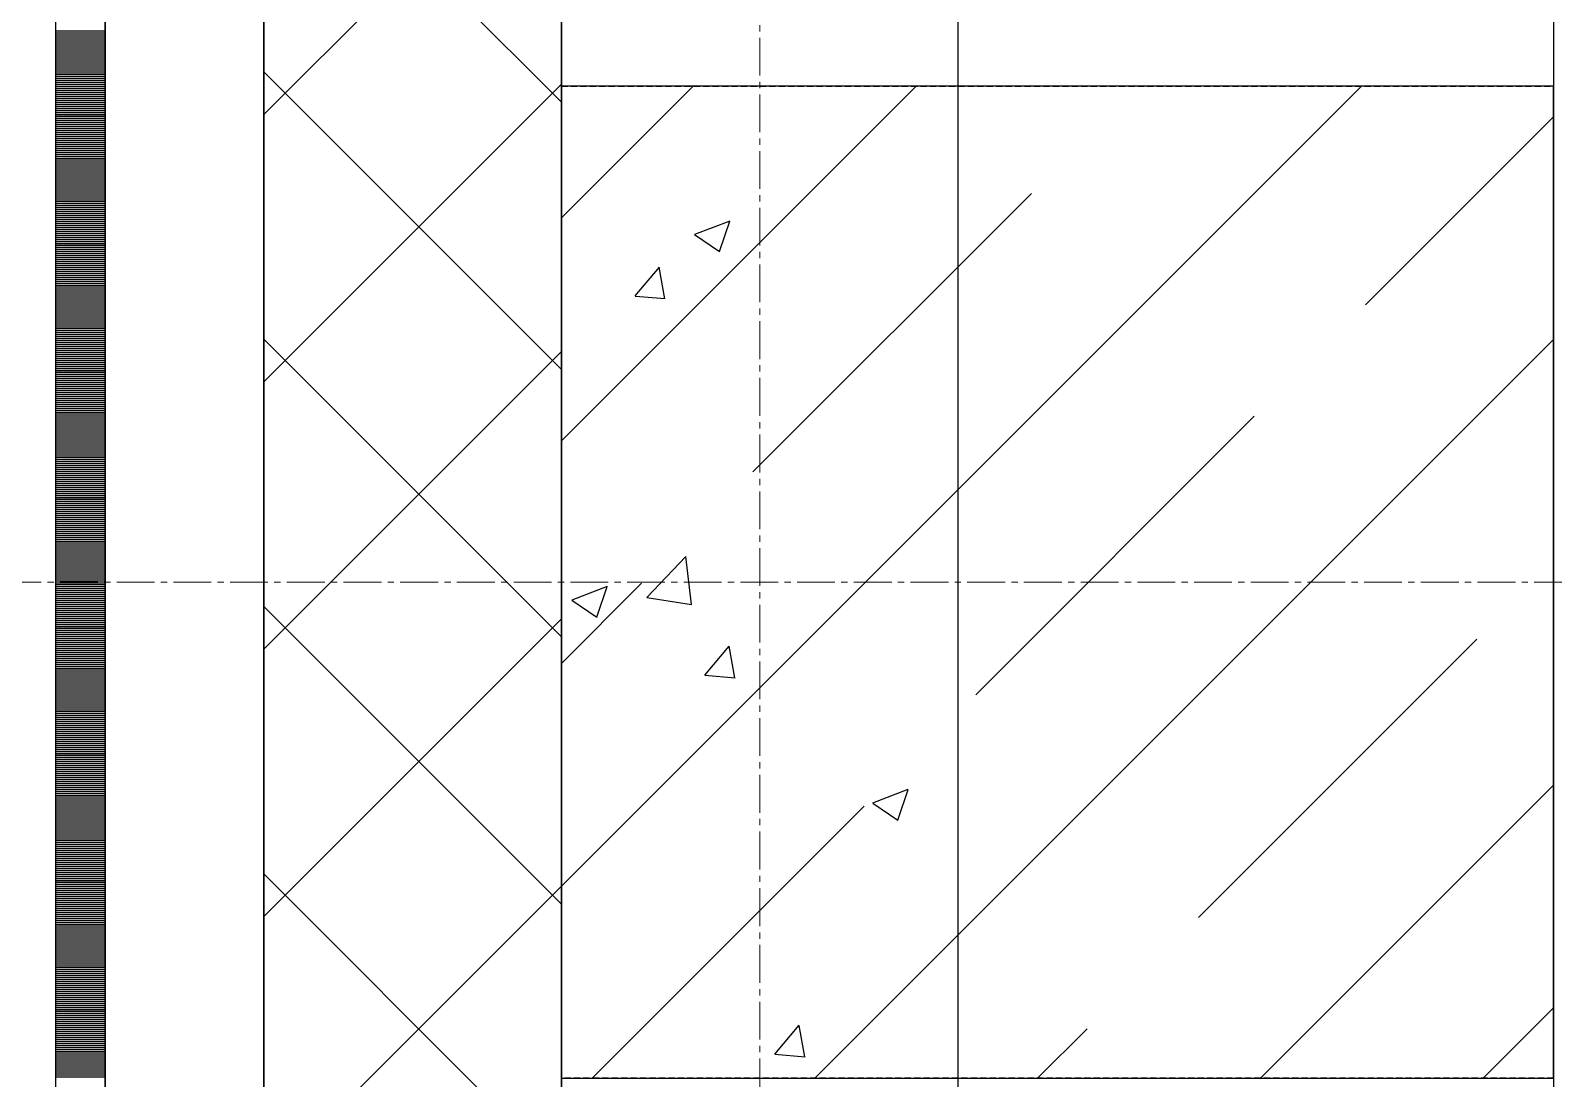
# Model space of a CAD drawing. Header units: millimetres. Extents: x 538266 to 1167394, y 114608 to 637157.
# Drawn here: x 1046066 to 1046834, y 572719 to 573247 of the extents above; entities that cross this region are included whole.
import ezdxf

# ---------------------------------------------------------------- set-up
doc = ezdxf.new("R2010")
doc.units = ezdxf.units.MM
for name, pattern in [('CENTER2', [28.575, 19.05, -3.175, 3.175, -3.175]), ('DASHED', [19.05, 12.7, -6.35]), ('HIDDEN2', [4.7625, 3.175, -1.5875])]:
    doc.linetypes.add(name, pattern=pattern)
for name, color, linetype, lineweight in [('0) шт стен 3 эт', 150, 'Continuous', 60), ('АР_Колонны', 70, 'Continuous', 30), ('АР_Стены ЖБ', 7, 'Continuous', 35), ('АР_Стены ПЕНОблок', 52, 'Continuous', 20), ('АР_Тонкая', 254, 'Continuous', 5), ('АР_Утеплитель', 31, 'Continuous', 0), ('АР_Штриховка', 8, 'Continuous', 0)]:
    doc.layers.add(name, color=color, linetype=linetype, lineweight=lineweight)
doc.layers.add('АР_Делит', color=120, linetype='Continuous', lineweight=0, plot=False)
doc.layers.add('КР_Балки-0.5', color=60, linetype='Continuous', lineweight=50, plot=False)
doc.layers.add('РД_Оси_100', color=7, linetype='Continuous', lineweight=0, true_color=0x525252)

# ---------------------------------------------------------------- blocks, each defined once
blk = doc.blocks.new('СОШ_2200_АР_ОСИ_М100_28.05.24')
at = {"layer": 'АР_Делит', "color": 251, "linetype": 'DASHED', "true_color": 0x636466}
blk.add_lwpolyline([(114955, 135155), (114955, -355), (93595.036, -355), (93595.036, 13855), (94145, 13855), (94145, 68320), (66055, 68320), (66055, 13857.73), (83455, 13857.73), (83455, -355), (45245, -355), (45245, 13145), (44695, 13145), (44695, 26755), (45245, 26755), (45245, 68320), (20455, 68320), (20455, 26755), (27955, 26755), (27955, 13145), (-355, 13145), (-355, 100855)], dxfattribs=at)
at = {"layer": 'РД_Оси_100', "color": 251, "linetype": 'CENTER2', "true_color": 0x636466}
for p, q in [((0, -6155), (0, 139938.679)), ((119910, 76200), (-5954.958, 76200))]:
    blk.add_line(p, q, dxfattribs=at)
blk = doc.blocks.new('3_этаж1')
at = {"layer": 'АР_Колонны', "color": 18, "linetype": 'HIDDEN2', "lineweight": 25, "true_color": 0x000000}
for p, q in [((684283.57, 573218.74), (684783.57, 573218.74)), ((684283.57, 572718.74), (684283.57, 573218.74)), ((684783.57, 573218.74), (684783.57, 572718.74)), ((684783.57, 572718.74), (684283.57, 572718.74))]:
    blk.add_line(p, q, dxfattribs=at)
at = {"layer": 'АР_Колонны', "color": 18, "linetype": 'Continuous', "lineweight": 25, "true_color": 0x000000}
for p, q in [((684783.57, 573218.74), (684283.57, 573218.74)), ((684283.57, 573218.74), (684283.57, 572718.74)), ((684783.57, 573218.74), (684283.57, 573218.74)), ((684283.57, 573218.74), (684283.57, 572718.74)), ((684783.57, 572718.74), (684783.57, 573218.74)), ((684783.57, 572718.74), (684783.57, 573218.74)), ((684283.57, 572718.74), (684783.57, 572718.74)), ((684283.57, 572718.74), (684783.57, 572718.74))]:
    blk.add_line(p, q, dxfattribs=at)
at = {"layer": 'АР_Стены ЖБ', "color": 18, "linetype": 'Continuous', "lineweight": 25, "true_color": 0x000000}
for p, q in [((684783.57, 573218.74), (684283.57, 573218.74)), ((684283.57, 573218.74), (684283.57, 572718.74)), ((684783.57, 572718.74), (684783.57, 573218.74)), ((684283.57, 572718.74), (684783.57, 572718.74))]:
    blk.add_line(p, q, dxfattribs=at)
at = {"layer": 'АР_Стены ПЕНОблок', "color": 18, "linetype": 'Continuous', "lineweight": 25, "true_color": 0x000000}
for p, q in [((684283.57, 587568.74), (684283.57, 511368.74)), ((684483.57, 511368.74), (684483.57, 587568.74))]:
    blk.add_line(p, q, dxfattribs=at)
at = {"layer": 'АР_Тонкая', "color": 18, "linetype": 'Continuous', "lineweight": 25, "true_color": 0x000000}
for p, q in [((684028.57, 587568.74), (684028.57, 511368.74)), ((684053.57, 587568.74), (684053.57, 511368.74)), ((684053.57, 511368.74), (684053.57, 587568.74)), ((684133.57, 511368.74), (684133.57, 587568.74))]:
    blk.add_line(p, q, dxfattribs=at)
at = {"layer": 'АР_Утеплитель', "color": 18, "linetype": 'Continuous', "lineweight": 25, "true_color": 0x000000}
for p, q in [((684133.57, 587568.74), (684133.57, 511368.74)), ((684283.57, 511368.74), (684283.57, 587568.74))]:
    blk.add_line(p, q, dxfattribs=at)
at = {"layer": 'АР_Штриховка', "color": 18, "linetype": 'Continuous', "lineweight": 25, "true_color": 0x000000}
for p, q in [((684283.57, 573210.62), (684133.57, 573360.62)), ((684133.57, 573204.33), (684283.57, 573354.33)), ((684028.57, 573246.49), (684053.57, 573246.49)), ((684028.57, 573245.49), (684053.57, 573245.49)), ((684028.57, 573244.49), (684053.57, 573244.49)), ((684028.57, 573243.49), (684053.57, 573243.49)), ((684028.57, 573242.49), (684053.57, 573242.49)), ((684028.57, 573241.49), (684053.57, 573241.49)), ((684028.57, 573240.49), (684053.57, 573240.49)), ((684028.57, 573239.49), (684053.57, 573239.49)), ((684028.57, 573238.49), (684053.57, 573238.49)), ((684028.57, 573237.49), (684053.57, 573237.49)), ((684028.57, 573236.49), (684053.57, 573236.49)), ((684028.57, 573235.49), (684053.57, 573235.49)), ((684028.57, 573234.49), (684053.57, 573234.49)), ((684028.57, 573233.49), (684053.57, 573233.49)), ((684028.57, 573232.49), (684053.57, 573232.49)), ((684028.57, 573231.49), (684053.57, 573231.49)), ((684028.57, 573230.49), (684053.57, 573230.49)), ((684028.57, 573229.49), (684053.57, 573229.49)), ((684028.57, 573228.49), (684053.57, 573228.49)), ((684028.57, 573227.49), (684053.57, 573227.49)), ((684028.57, 573226.49), (684053.57, 573226.49)), ((684028.57, 573225.49), (684053.57, 573225.49)), ((684028.57, 573224.49), (684053.57, 573224.49)), ((684028.57, 573223.49), (684053.57, 573223.49)), ((684028.57, 573222.49), (684053.57, 573222.49)), ((684283.57, 573075.91), (684133.57, 573225.91)), ((684028.57, 573221.49), (684053.57, 573221.49)), ((684028.57, 573220.49), (684053.57, 573220.49)), ((684028.57, 573219.49), (684053.57, 573219.49)), ((684028.57, 573218.49), (684053.57, 573218.49)), ((684028.57, 573217.49), (684053.57, 573217.49)), ((684028.57, 573216.49), (684053.57, 573216.49)), ((684028.57, 573215.49), (684053.57, 573215.49)), ((684028.57, 573214.49), (684053.57, 573214.49)), ((684133.57, 573069.63), (684283.57, 573219.63)), ((684283.57, 573040.02), (684462.29, 573218.74)), ((684283.57, 572815.52), (684686.8, 573218.74)), ((684283.57, 573152.28), (684350.04, 573218.74)), ((684028.57, 573213.49), (684053.57, 573213.49)), ((684028.57, 573212.49), (684053.57, 573212.49)), ((684028.57, 573211.49), (684053.57, 573211.49)), ((684028.57, 573210.49), (684053.57, 573210.49)), ((684028.57, 573209.49), (684053.57, 573209.49)), ((684028.57, 573208.49), (684053.57, 573208.49)), ((684028.57, 573207.49), (684053.57, 573207.49)), ((684028.57, 573206.49), (684053.57, 573206.49)), ((684028.57, 573205.49), (684053.57, 573205.49)), ((684028.57, 573204.49), (684053.57, 573204.49)), ((684028.57, 573203.49), (684053.57, 573203.49)), ((684028.57, 573202.49), (684053.57, 573202.49)), ((684028.57, 573201.49), (684053.57, 573201.49)), ((684028.57, 573200.49), (684053.57, 573200.49)), ((684028.57, 573199.49), (684053.57, 573199.49)), ((684688.79, 573108.48), (684783.57, 573203.26)), ((684028.57, 573198.49), (684053.57, 573198.49)), ((684028.57, 573197.49), (684053.57, 573197.49)), ((684028.57, 573196.49), (684053.57, 573196.49)), ((684028.57, 573195.49), (684053.57, 573195.49)), ((684028.57, 573194.49), (684053.57, 573194.49)), ((684028.57, 573193.49), (684053.57, 573193.49)), ((684028.57, 573192.49), (684053.57, 573192.49)), ((684028.57, 573191.49), (684053.57, 573191.49)), ((684028.57, 573190.49), (684053.57, 573190.49)), ((684028.57, 573189.49), (684053.57, 573189.49)), ((684028.57, 573188.49), (684053.57, 573188.49)), ((684028.57, 573187.49), (684053.57, 573187.49)), ((684028.57, 573186.49), (684053.57, 573186.49)), ((684028.57, 573185.49), (684053.57, 573185.49)), ((684028.57, 573184.49), (684053.57, 573184.49)), ((684028.57, 573183.49), (684053.57, 573183.49)), ((684028.57, 573182.49), (684053.57, 573182.49)), ((684028.57, 573181.49), (684053.57, 573181.49)), ((684028.57, 573180.49), (684053.57, 573180.49)), ((684028.57, 573179.49), (684053.57, 573179.49)), ((684028.57, 573178.49), (684053.57, 573178.49)), ((684028.57, 573177.49), (684053.57, 573177.49)), ((684028.57, 573176.49), (684053.57, 573176.49)), ((684028.57, 573175.49), (684053.57, 573175.49)), ((684028.57, 573174.49), (684053.57, 573174.49)), ((684028.57, 573173.49), (684053.57, 573173.49)), ((684028.57, 573172.49), (684053.57, 573172.49)), ((684028.57, 573171.49), (684053.57, 573171.49)), ((684028.57, 573170.49), (684053.57, 573170.49)), ((684028.57, 573169.49), (684053.57, 573169.49)), ((684028.57, 573168.49), (684053.57, 573168.49)), ((684028.57, 573167.49), (684053.57, 573167.49)), ((684028.57, 573166.49), (684053.57, 573166.49)), ((684028.57, 573165.49), (684053.57, 573165.49)), ((684028.57, 573164.49), (684053.57, 573164.49)), ((684028.57, 573163.49), (684053.57, 573163.49)), ((684028.57, 573162.49), (684053.57, 573162.49)), ((684028.57, 573161.49), (684053.57, 573161.49)), ((684028.57, 573160.49), (684053.57, 573160.49)), ((684380.1, 573024.29), (684520.41, 573164.61)), ((684028.57, 573159.49), (684053.57, 573159.49)), ((684028.57, 573158.49), (684053.57, 573158.49)), ((684028.57, 573157.49), (684053.57, 573157.49)), ((684028.57, 573156.49), (684053.57, 573156.49)), ((684028.57, 573155.49), (684053.57, 573155.49)), ((684028.57, 573154.49), (684053.57, 573154.49)), ((684028.57, 573153.49), (684053.57, 573153.49)), ((684028.57, 573152.49), (684053.57, 573152.49)), ((684028.57, 573151.49), (684053.57, 573151.49)), ((684028.57, 573150.49), (684053.57, 573150.49)), ((684028.57, 573149.49), (684053.57, 573149.49)), ((684028.57, 573148.49), (684053.57, 573148.49)), ((684028.57, 573147.49), (684053.57, 573147.49)), ((684028.57, 573146.49), (684053.57, 573146.49)), ((684028.57, 573145.49), (684053.57, 573145.49)), ((684350.75, 573144.09), (684368.54, 573150.91)), ((684363.3, 573135.34), (684368.45, 573150.69)), ((684028.57, 573144.49), (684053.57, 573144.49)), ((684028.57, 573143.49), (684053.57, 573143.49)), ((684028.57, 573142.49), (684053.57, 573142.49)), ((684028.57, 573141.49), (684053.57, 573141.49)), ((684028.57, 573140.49), (684053.57, 573140.49)), ((684028.57, 573139.49), (684053.57, 573139.49)), ((684028.57, 573138.49), (684053.57, 573138.49)), ((684028.57, 573137.49), (684053.57, 573137.49)), ((684350.66, 573143.87), (684363.29, 573135.35)), ((684028.57, 573136.49), (684053.57, 573136.49)), ((684028.57, 573135.49), (684053.57, 573135.49)), ((684028.57, 573134.49), (684053.57, 573134.49)), ((684028.57, 573133.49), (684053.57, 573133.49)), ((684028.57, 573132.49), (684053.57, 573132.49)), ((684028.57, 573131.49), (684053.57, 573131.49)), ((684028.57, 573130.49), (684053.57, 573130.49)), ((684028.57, 573129.49), (684053.57, 573129.49)), ((684028.57, 573128.49), (684053.57, 573128.49)), ((684028.57, 573127.49), (684053.57, 573127.49)), ((684028.57, 573126.49), (684053.57, 573126.49)), ((684028.57, 573125.49), (684053.57, 573125.49)), ((684028.57, 573124.49), (684053.57, 573124.49)), ((684028.57, 573123.49), (684053.57, 573123.49)), ((684028.57, 573122.49), (684053.57, 573122.49)), ((684320.68, 573112.96), (684332.93, 573127.55)), ((684335.76, 573111.6), (684332.82, 573127.52)), ((684028.57, 573121.49), (684053.57, 573121.49)), ((684028.57, 573120.49), (684053.57, 573120.49)), ((684028.57, 573119.49), (684053.57, 573119.49)), ((684028.57, 573118.49), (684053.57, 573118.49)), ((684028.57, 573117.49), (684053.57, 573117.49)), ((684028.57, 573116.49), (684053.57, 573116.49)), ((684028.57, 573115.49), (684053.57, 573115.49)), ((684028.57, 573114.49), (684053.57, 573114.49)), ((684028.57, 573113.49), (684053.57, 573113.49)), ((684028.57, 573112.49), (684053.57, 573112.49)), ((684028.57, 573111.49), (684053.57, 573111.49)), ((684028.57, 573110.49), (684053.57, 573110.49)), ((684028.57, 573109.49), (684053.57, 573109.49)), ((684028.57, 573108.49), (684053.57, 573108.49)), ((684028.57, 573107.49), (684053.57, 573107.49)), ((684028.57, 573106.49), (684053.57, 573106.49)), ((684320.68, 573112.95), (684335.87, 573111.62)), ((684028.57, 573105.49), (684053.57, 573105.49)), ((684028.57, 573104.49), (684053.57, 573104.49)), ((684028.57, 573103.49), (684053.57, 573103.49)), ((684028.57, 573102.49), (684053.57, 573102.49)), ((684028.57, 573101.49), (684053.57, 573101.49)), ((684028.57, 573100.49), (684053.57, 573100.49)), ((684028.57, 573099.49), (684053.57, 573099.49)), ((684028.57, 573098.49), (684053.57, 573098.49)), ((684028.57, 573097.49), (684053.57, 573097.49)), ((684028.57, 573096.49), (684053.57, 573096.49)), ((684028.57, 573095.49), (684053.57, 573095.49)), ((684028.57, 573094.49), (684053.57, 573094.49)), ((684028.57, 573093.49), (684053.57, 573093.49)), ((684028.57, 573092.49), (684053.57, 573092.49)), ((684028.57, 573091.49), (684053.57, 573091.49)), ((684283.57, 572941.21), (684133.57, 573091.21)), ((684028.57, 573090.49), (684053.57, 573090.49)), ((684028.57, 573089.49), (684053.57, 573089.49)), ((684028.57, 573088.49), (684053.57, 573088.49)), ((684028.57, 573087.49), (684053.57, 573087.49)), ((684028.57, 573086.49), (684053.57, 573086.49)), ((684028.57, 573085.49), (684053.57, 573085.49)), ((684028.57, 573084.49), (684053.57, 573084.49)), ((684028.57, 573083.49), (684053.57, 573083.49)), ((684133.57, 572934.92), (684283.57, 573084.92)), ((684411.31, 572718.74), (684783.57, 573091.01)), ((684028.57, 573082.49), (684053.57, 573082.49)), ((684028.57, 573081.49), (684053.57, 573081.49)), ((684028.57, 573080.49), (684053.57, 573080.49)), ((684028.57, 573079.49), (684053.57, 573079.49)), ((684028.57, 573078.49), (684053.57, 573078.49)), ((684028.57, 573077.49), (684053.57, 573077.49)), ((684028.57, 573076.49), (684053.57, 573076.49)), ((684028.57, 573075.49), (684053.57, 573075.49)), ((684028.57, 573074.49), (684053.57, 573074.49)), ((684028.57, 573073.49), (684053.57, 573073.49)), ((684028.57, 573072.49), (684053.57, 573072.49)), ((684028.57, 573071.49), (684053.57, 573071.49)), ((684028.57, 573070.49), (684053.57, 573070.49)), ((684028.57, 573069.49), (684053.57, 573069.49)), ((684028.57, 573068.49), (684053.57, 573068.49)), ((684028.57, 573067.49), (684053.57, 573067.49)), ((684028.57, 573066.49), (684053.57, 573066.49)), ((684028.57, 573065.49), (684053.57, 573065.49)), ((684028.57, 573064.49), (684053.57, 573064.49)), ((684028.57, 573063.49), (684053.57, 573063.49)), ((684028.57, 573062.49), (684053.57, 573062.49)), ((684028.57, 573061.49), (684053.57, 573061.49)), ((684028.57, 573060.49), (684053.57, 573060.49)), ((684028.57, 573059.49), (684053.57, 573059.49)), ((684028.57, 573058.49), (684053.57, 573058.49)), ((684028.57, 573057.49), (684053.57, 573057.49)), ((684028.57, 573056.49), (684053.57, 573056.49)), ((684028.57, 573055.49), (684053.57, 573055.49)), ((684028.57, 573054.49), (684053.57, 573054.49)), ((684028.57, 573053.49), (684053.57, 573053.49)), ((684028.57, 573052.49), (684053.57, 573052.49)), ((684028.57, 573051.49), (684053.57, 573051.49)), ((684028.57, 573050.49), (684053.57, 573050.49)), ((684028.57, 573049.49), (684053.57, 573049.49)), ((684028.57, 573048.49), (684053.57, 573048.49)), ((684028.57, 573047.49), (684053.57, 573047.49)), ((684028.57, 573046.49), (684053.57, 573046.49)), ((684028.57, 573045.49), (684053.57, 573045.49)), ((684492.35, 572912.04), (684632.67, 573052.36)), ((684028.57, 573044.49), (684053.57, 573044.49)), ((684028.57, 573043.49), (684053.57, 573043.49)), ((684028.57, 573042.49), (684053.57, 573042.49)), ((684028.57, 573041.49), (684053.57, 573041.49)), ((684028.57, 573040.49), (684053.57, 573040.49)), ((684028.57, 573039.49), (684053.57, 573039.49)), ((684028.57, 573038.49), (684053.57, 573038.49)), ((684028.57, 573037.49), (684053.57, 573037.49)), ((684028.57, 573036.49), (684053.57, 573036.49)), ((684028.57, 573035.49), (684053.57, 573035.49)), ((684028.57, 573034.49), (684053.57, 573034.49)), ((684028.57, 573033.49), (684053.57, 573033.49)), ((684028.57, 573032.49), (684053.57, 573032.49)), ((684028.57, 573031.49), (684053.57, 573031.49)), ((684028.57, 573030.49), (684053.57, 573030.49)), ((684028.57, 573029.49), (684053.57, 573029.49)), ((684028.57, 573028.49), (684053.57, 573028.49)), ((684028.57, 573027.49), (684053.57, 573027.49)), ((684028.57, 573026.49), (684053.57, 573026.49)), ((684028.57, 573025.49), (684053.57, 573025.49)), ((684028.57, 573024.49), (684053.57, 573024.49)), ((684028.57, 573023.49), (684053.57, 573023.49)), ((684028.57, 573022.49), (684053.57, 573022.49)), ((684028.57, 573021.49), (684053.57, 573021.49)), ((684028.57, 573020.49), (684053.57, 573020.49)), ((684028.57, 573019.49), (684053.57, 573019.49)), ((684028.57, 573018.49), (684053.57, 573018.49)), ((684028.57, 573017.49), (684053.57, 573017.49)), ((684028.57, 573016.49), (684053.57, 573016.49)), ((684028.57, 573015.49), (684053.57, 573015.49)), ((684028.57, 573014.49), (684053.57, 573014.49)), ((684028.57, 573013.49), (684053.57, 573013.49)), ((684028.57, 573012.49), (684053.57, 573012.49)), ((684028.57, 573011.49), (684053.57, 573011.49)), ((684028.57, 573010.49), (684053.57, 573010.49)), ((684028.57, 573009.49), (684053.57, 573009.49)), ((684028.57, 573008.49), (684053.57, 573008.49)), ((684028.57, 573007.49), (684053.57, 573007.49)), ((684028.57, 573006.49), (684053.57, 573006.49)), ((684028.57, 573005.49), (684053.57, 573005.49)), ((684028.57, 573004.49), (684053.57, 573004.49)), ((684028.57, 573003.49), (684053.57, 573003.49)), ((684028.57, 573002.49), (684053.57, 573002.49)), ((684028.57, 573001.49), (684053.57, 573001.49)), ((684028.57, 573000.49), (684053.57, 573000.49)), ((684028.57, 572999.49), (684053.57, 572999.49)), ((684028.57, 572998.49), (684053.57, 572998.49)), ((684028.57, 572997.49), (684053.57, 572997.49)), ((684028.57, 572996.49), (684053.57, 572996.49)), ((684028.57, 572995.49), (684053.57, 572995.49)), ((684028.57, 572994.49), (684053.57, 572994.49)), ((684028.57, 572993.49), (684053.57, 572993.49)), ((684028.57, 572992.49), (684053.57, 572992.49)), ((684028.57, 572991.49), (684053.57, 572991.49)), ((684028.57, 572990.49), (684053.57, 572990.49)), ((684028.57, 572989.49), (684053.57, 572989.49)), ((684028.57, 572988.49), (684053.57, 572988.49)), ((684028.57, 572987.49), (684053.57, 572987.49)), ((684028.57, 572986.49), (684053.57, 572986.49)), ((684028.57, 572985.49), (684053.57, 572985.49)), ((684028.57, 572984.49), (684053.57, 572984.49)), ((684028.57, 572983.49), (684053.57, 572983.49)), ((684028.57, 572982.49), (684053.57, 572982.49)), ((684028.57, 572981.49), (684053.57, 572981.49)), ((684028.57, 572980.49), (684053.57, 572980.49)), ((684028.57, 572979.49), (684053.57, 572979.49)), ((684028.57, 572978.49), (684053.57, 572978.49)), ((684028.57, 572977.49), (684053.57, 572977.49)), ((684028.57, 572976.49), (684053.57, 572976.49)), ((684326.55, 572961.06), (684346.33, 572981.68)), ((684349.13, 572957.56), (684346.32, 572981.68)), ((684028.57, 572975.49), (684053.57, 572975.49)), ((684028.57, 572974.49), (684053.57, 572974.49)), ((684028.57, 572973.49), (684053.57, 572973.49)), ((684028.57, 572972.49), (684053.57, 572972.49)), ((684028.57, 572971.49), (684053.57, 572971.49)), ((684028.57, 572970.49), (684053.57, 572970.49)), ((684028.57, 572969.49), (684053.57, 572969.49)), ((684028.57, 572968.49), (684053.57, 572968.49)), ((684028.57, 572967.49), (684053.57, 572967.49)), ((684028.57, 572966.49), (684053.57, 572966.49)), ((684028.57, 572965.49), (684053.57, 572965.49)), ((684028.57, 572964.49), (684053.57, 572964.49)), ((684028.57, 572963.49), (684053.57, 572963.49)), ((684028.57, 572962.49), (684053.57, 572962.49)), ((684028.57, 572961.49), (684053.57, 572961.49)), ((684283.57, 572927.77), (684323.97, 572968.17)), ((684288.95, 572959.9), (684306.74, 572966.72)), ((684301.5, 572951.16), (684306.65, 572966.5)), ((684326.54, 572961.07), (684349.13, 572957.57)), ((684028.57, 572960.49), (684053.57, 572960.49)), ((684028.57, 572959.49), (684053.57, 572959.49)), ((684028.57, 572958.49), (684053.57, 572958.49)), ((684028.57, 572957.49), (684053.57, 572957.49)), ((684028.57, 572956.49), (684053.57, 572956.49)), ((684028.57, 572955.49), (684053.57, 572955.49)), ((684028.57, 572954.49), (684053.57, 572954.49)), ((684028.57, 572953.49), (684053.57, 572953.49)), ((684283.57, 572806.51), (684133.57, 572956.51)), ((684288.85, 572959.68), (684301.49, 572951.16)), ((684028.57, 572952.49), (684053.57, 572952.49)), ((684028.57, 572951.49), (684053.57, 572951.49)), ((684028.57, 572950.49), (684053.57, 572950.49)), ((684028.57, 572949.49), (684053.57, 572949.49)), ((684028.57, 572948.49), (684053.57, 572948.49)), ((684028.57, 572947.49), (684053.57, 572947.49)), ((684028.57, 572946.49), (684053.57, 572946.49)), ((684028.57, 572945.49), (684053.57, 572945.49)), ((684133.57, 572800.22), (684283.57, 572950.22)), ((684028.57, 572944.49), (684053.57, 572944.49)), ((684028.57, 572943.49), (684053.57, 572943.49)), ((684028.57, 572942.49), (684053.57, 572942.49)), ((684028.57, 572941.49), (684053.57, 572941.49)), ((684028.57, 572940.49), (684053.57, 572940.49)), ((684028.57, 572939.49), (684053.57, 572939.49)), ((684028.57, 572938.49), (684053.57, 572938.49)), ((684604.6, 572799.79), (684744.92, 572940.1)), ((684028.57, 572937.49), (684053.57, 572937.49)), ((684028.57, 572936.49), (684053.57, 572936.49)), ((684028.57, 572935.49), (684053.57, 572935.49)), ((684028.57, 572934.49), (684053.57, 572934.49)), ((684028.57, 572933.49), (684053.57, 572933.49)), ((684028.57, 572932.49), (684053.57, 572932.49)), ((684028.57, 572931.49), (684053.57, 572931.49)), ((684028.57, 572930.49), (684053.57, 572930.49)), ((684355.93, 572921.9), (684368.17, 572936.5)), ((684371, 572920.55), (684368.07, 572936.47)), ((684028.57, 572929.49), (684053.57, 572929.49)), ((684028.57, 572928.49), (684053.57, 572928.49)), ((684028.57, 572927.49), (684053.57, 572927.49)), ((684028.57, 572926.49), (684053.57, 572926.49)), ((684028.57, 572925.49), (684053.57, 572925.49)), ((684028.57, 572924.49), (684053.57, 572924.49)), ((684028.57, 572923.49), (684053.57, 572923.49)), ((684028.57, 572922.49), (684053.57, 572922.49)), ((684028.57, 572921.49), (684053.57, 572921.49)), ((684028.57, 572920.49), (684053.57, 572920.49)), ((684028.57, 572919.49), (684053.57, 572919.49)), ((684028.57, 572918.49), (684053.57, 572918.49)), ((684028.57, 572917.49), (684053.57, 572917.49)), ((684028.57, 572916.49), (684053.57, 572916.49)), ((684028.57, 572915.49), (684053.57, 572915.49)), ((684355.93, 572921.89), (684371.11, 572920.57)), ((684028.57, 572914.49), (684053.57, 572914.49)), ((684028.57, 572913.49), (684053.57, 572913.49)), ((684028.57, 572912.49), (684053.57, 572912.49)), ((684028.57, 572911.49), (684053.57, 572911.49)), ((684028.57, 572910.49), (684053.57, 572910.49)), ((684028.57, 572909.49), (684053.57, 572909.49)), ((684028.57, 572908.49), (684053.57, 572908.49)), ((684028.57, 572907.49), (684053.57, 572907.49)), ((684028.57, 572906.49), (684053.57, 572906.49)), ((684028.57, 572905.49), (684053.57, 572905.49)), ((684028.57, 572904.49), (684053.57, 572904.49)), ((684028.57, 572903.49), (684053.57, 572903.49)), ((684028.57, 572902.49), (684053.57, 572902.49)), ((684028.57, 572901.49), (684053.57, 572901.49)), ((684028.57, 572900.49), (684053.57, 572900.49)), ((684028.57, 572899.49), (684053.57, 572899.49)), ((684028.57, 572898.49), (684053.57, 572898.49)), ((684028.57, 572897.49), (684053.57, 572897.49)), ((684028.57, 572896.49), (684053.57, 572896.49)), ((684028.57, 572895.49), (684053.57, 572895.49)), ((684028.57, 572894.49), (684053.57, 572894.49)), ((684028.57, 572893.49), (684053.57, 572893.49)), ((684028.57, 572892.49), (684053.57, 572892.49)), ((684028.57, 572891.49), (684053.57, 572891.49)), ((684028.57, 572890.49), (684053.57, 572890.49)), ((684028.57, 572889.49), (684053.57, 572889.49)), ((684028.57, 572888.49), (684053.57, 572888.49)), ((684028.57, 572887.49), (684053.57, 572887.49)), ((684028.57, 572886.49), (684053.57, 572886.49)), ((684028.57, 572885.49), (684053.57, 572885.49)), ((684028.57, 572884.49), (684053.57, 572884.49)), ((684028.57, 572883.49), (684053.57, 572883.49)), ((684028.57, 572882.49), (684053.57, 572882.49)), ((684028.57, 572881.49), (684053.57, 572881.49)), ((684028.57, 572880.49), (684053.57, 572880.49)), ((684028.57, 572879.49), (684053.57, 572879.49)), ((684028.57, 572878.49), (684053.57, 572878.49)), ((684028.57, 572877.49), (684053.57, 572877.49)), ((684028.57, 572876.49), (684053.57, 572876.49)), ((684028.57, 572875.49), (684053.57, 572875.49)), ((684028.57, 572874.49), (684053.57, 572874.49)), ((684028.57, 572873.49), (684053.57, 572873.49)), ((684028.57, 572872.49), (684053.57, 572872.49)), ((684028.57, 572871.49), (684053.57, 572871.49)), ((684028.57, 572870.49), (684053.57, 572870.49)), ((684028.57, 572869.49), (684053.57, 572869.49)), ((684028.57, 572868.49), (684053.57, 572868.49)), ((684028.57, 572867.49), (684053.57, 572867.49)), ((684028.57, 572866.49), (684053.57, 572866.49)), ((684028.57, 572865.49), (684053.57, 572865.49)), ((684028.57, 572864.49), (684053.57, 572864.49)), ((684028.57, 572863.49), (684053.57, 572863.49)), ((684028.57, 572862.49), (684053.57, 572862.49)), ((684028.57, 572861.49), (684053.57, 572861.49)), ((684440.57, 572857.63), (684458.35, 572864.46)), ((684453.11, 572848.89), (684458.26, 572864.24)), ((684635.81, 572718.74), (684783.57, 572866.5)), ((684028.57, 572860.49), (684053.57, 572860.49)), ((684028.57, 572859.49), (684053.57, 572859.49)), ((684028.57, 572858.49), (684053.57, 572858.49)), ((684028.57, 572857.49), (684053.57, 572857.49)), ((684028.57, 572856.49), (684053.57, 572856.49)), ((684028.57, 572855.49), (684053.57, 572855.49)), ((684028.57, 572854.49), (684053.57, 572854.49)), ((684028.57, 572853.49), (684053.57, 572853.49)), ((684299.05, 572718.74), (684436.22, 572855.91)), ((684440.47, 572857.42), (684453.1, 572848.89)), ((684028.57, 572852.49), (684053.57, 572852.49)), ((684028.57, 572851.49), (684053.57, 572851.49)), ((684028.57, 572850.49), (684053.57, 572850.49)), ((684028.57, 572849.49), (684053.57, 572849.49)), ((684028.57, 572848.49), (684053.57, 572848.49)), ((684028.57, 572847.49), (684053.57, 572847.49)), ((684028.57, 572846.49), (684053.57, 572846.49)), ((684028.57, 572845.49), (684053.57, 572845.49)), ((684028.57, 572844.49), (684053.57, 572844.49)), ((684028.57, 572843.49), (684053.57, 572843.49)), ((684028.57, 572842.49), (684053.57, 572842.49)), ((684028.57, 572841.49), (684053.57, 572841.49)), ((684028.57, 572840.49), (684053.57, 572840.49)), ((684028.57, 572839.49), (684053.57, 572839.49)), ((684028.57, 572838.49), (684053.57, 572838.49)), ((684028.57, 572837.49), (684053.57, 572837.49)), ((684028.57, 572836.49), (684053.57, 572836.49)), ((684028.57, 572835.49), (684053.57, 572835.49)), ((684028.57, 572834.49), (684053.57, 572834.49)), ((684028.57, 572833.49), (684053.57, 572833.49)), ((684028.57, 572832.49), (684053.57, 572832.49)), ((684028.57, 572831.49), (684053.57, 572831.49)), ((684028.57, 572830.49), (684053.57, 572830.49)), ((684028.57, 572829.49), (684053.57, 572829.49)), ((684028.57, 572828.49), (684053.57, 572828.49)), ((684028.57, 572827.49), (684053.57, 572827.49)), ((684028.57, 572826.49), (684053.57, 572826.49)), ((684028.57, 572825.49), (684053.57, 572825.49)), ((684028.57, 572824.49), (684053.57, 572824.49)), ((684028.57, 572823.49), (684053.57, 572823.49)), ((684028.57, 572822.49), (684053.57, 572822.49)), ((684028.57, 572821.49), (684053.57, 572821.49)), ((684028.57, 572820.49), (684053.57, 572820.49)), ((684028.57, 572819.49), (684053.57, 572819.49)), ((684028.57, 572818.49), (684053.57, 572818.49)), ((684028.57, 572817.49), (684053.57, 572817.49)), ((684028.57, 572816.49), (684053.57, 572816.49)), ((684028.57, 572815.49), (684053.57, 572815.49)), ((684283.57, 572671.8), (684133.57, 572821.8)), ((684133.57, 572665.52), (684283.57, 572815.52)), ((684028.57, 572814.49), (684053.57, 572814.49)), ((684028.57, 572813.49), (684053.57, 572813.49)), ((684028.57, 572812.49), (684053.57, 572812.49)), ((684028.57, 572811.49), (684053.57, 572811.49)), ((684028.57, 572810.49), (684053.57, 572810.49)), ((684028.57, 572809.49), (684053.57, 572809.49)), ((684028.57, 572808.49), (684053.57, 572808.49)), ((684028.57, 572807.49), (684053.57, 572807.49)), ((684028.57, 572806.49), (684053.57, 572806.49)), ((684028.57, 572805.49), (684053.57, 572805.49)), ((684028.57, 572804.49), (684053.57, 572804.49)), ((684028.57, 572803.49), (684053.57, 572803.49)), ((684028.57, 572802.49), (684053.57, 572802.49)), ((684028.57, 572801.49), (684053.57, 572801.49)), ((684028.57, 572800.49), (684053.57, 572800.49)), ((684028.57, 572799.49), (684053.57, 572799.49)), ((684028.57, 572798.49), (684053.57, 572798.49)), ((684028.57, 572797.49), (684053.57, 572797.49)), ((684028.57, 572796.49), (684053.57, 572796.49)), ((684028.57, 572795.49), (684053.57, 572795.49)), ((684028.57, 572794.49), (684053.57, 572794.49)), ((684028.57, 572793.49), (684053.57, 572793.49)), ((684028.57, 572792.49), (684053.57, 572792.49)), ((684028.57, 572791.49), (684053.57, 572791.49)), ((684028.57, 572790.49), (684053.57, 572790.49)), ((684028.57, 572789.49), (684053.57, 572789.49)), ((684028.57, 572788.49), (684053.57, 572788.49)), ((684028.57, 572787.49), (684053.57, 572787.49)), ((684028.57, 572786.49), (684053.57, 572786.49)), ((684028.57, 572785.49), (684053.57, 572785.49)), ((684028.57, 572784.49), (684053.57, 572784.49)), ((684028.57, 572783.49), (684053.57, 572783.49)), ((684028.57, 572782.49), (684053.57, 572782.49)), ((684028.57, 572781.49), (684053.57, 572781.49)), ((684028.57, 572780.49), (684053.57, 572780.49)), ((684028.57, 572779.49), (684053.57, 572779.49)), ((684028.57, 572778.49), (684053.57, 572778.49)), ((684028.57, 572777.49), (684053.57, 572777.49)), ((684028.57, 572776.49), (684053.57, 572776.49)), ((684028.57, 572775.49), (684053.57, 572775.49)), ((684028.57, 572774.49), (684053.57, 572774.49)), ((684028.57, 572773.49), (684053.57, 572773.49)), ((684028.57, 572772.49), (684053.57, 572772.49)), ((684028.57, 572771.49), (684053.57, 572771.49)), ((684028.57, 572770.49), (684053.57, 572770.49)), ((684028.57, 572769.49), (684053.57, 572769.49)), ((684028.57, 572768.49), (684053.57, 572768.49)), ((684028.57, 572767.49), (684053.57, 572767.49)), ((684028.57, 572766.49), (684053.57, 572766.49)), ((684028.57, 572765.49), (684053.57, 572765.49)), ((684028.57, 572764.49), (684053.57, 572764.49)), ((684028.57, 572763.49), (684053.57, 572763.49)), ((684028.57, 572762.49), (684053.57, 572762.49)), ((684028.57, 572761.49), (684053.57, 572761.49)), ((684028.57, 572760.49), (684053.57, 572760.49)), ((684028.57, 572759.49), (684053.57, 572759.49)), ((684028.57, 572758.49), (684053.57, 572758.49)), ((684028.57, 572757.49), (684053.57, 572757.49)), ((684028.57, 572756.49), (684053.57, 572756.49)), ((684028.57, 572755.49), (684053.57, 572755.49)), ((684028.57, 572754.49), (684053.57, 572754.49)), ((684028.57, 572753.49), (684053.57, 572753.49)), ((684748.07, 572718.74), (684783.57, 572754.25)), ((684028.57, 572752.49), (684053.57, 572752.49)), ((684028.57, 572751.49), (684053.57, 572751.49)), ((684028.57, 572750.49), (684053.57, 572750.49)), ((684028.57, 572749.49), (684053.57, 572749.49)), ((684028.57, 572748.49), (684053.57, 572748.49)), ((684028.57, 572747.49), (684053.57, 572747.49)), ((684028.57, 572746.49), (684053.57, 572746.49)), ((684028.57, 572745.49), (684053.57, 572745.49)), ((684028.57, 572744.49), (684053.57, 572744.49)), ((684028.57, 572743.49), (684053.57, 572743.49)), ((684028.57, 572742.49), (684053.57, 572742.49)), ((684028.57, 572741.49), (684053.57, 572741.49)), ((684028.57, 572740.49), (684053.57, 572740.49)), ((684028.57, 572739.49), (684053.57, 572739.49)), ((684028.57, 572738.49), (684053.57, 572738.49)), ((684391.17, 572730.85), (684403.42, 572745.44)), ((684406.25, 572729.49), (684403.31, 572745.41)), ((684523.56, 572718.74), (684548.48, 572743.66)), ((684028.57, 572737.49), (684053.57, 572737.49)), ((684028.57, 572736.49), (684053.57, 572736.49)), ((684028.57, 572735.49), (684053.57, 572735.49)), ((684028.57, 572734.49), (684053.57, 572734.49)), ((684028.57, 572733.49), (684053.57, 572733.49)), ((684028.57, 572732.49), (684053.57, 572732.49)), ((684028.57, 572731.49), (684053.57, 572731.49)), ((684028.57, 572730.49), (684053.57, 572730.49)), ((684391.17, 572730.84), (684406.35, 572729.51)), ((684028.57, 572729.49), (684053.57, 572729.49)), ((684028.57, 572728.49), (684053.57, 572728.49)), ((684028.57, 572727.49), (684053.57, 572727.49)), ((684028.57, 572726.49), (684053.57, 572726.49)), ((684028.57, 572725.49), (684053.57, 572725.49)), ((684028.57, 572724.49), (684053.57, 572724.49)), ((684028.57, 572723.49), (684053.57, 572723.49)), ((684028.57, 572722.49), (684053.57, 572722.49)), ((684028.57, 572721.49), (684053.57, 572721.49)), ((684028.57, 572720.49), (684053.57, 572720.49)), ((684028.57, 572719.49), (684053.57, 572719.49))]:
    blk.add_line(p, q, dxfattribs=at)
at = {"layer": 'КР_Балки-0.5', "color": 18, "lineweight": 25, "ltscale": 200, "true_color": 0x000000}
for p, q in [((684283.57, 561068.74), (684283.57, 587568.74)), ((684783.57, 587568.74), (684783.57, 561068.74)), ((684783.57, 572868.74), (684783.57, 573068.74))]:
    blk.add_line(p, q, dxfattribs=at)

msp = doc.modelspace()

# ---------------------------------------------------------------- block references
at = {"layer": '0) шт стен 3 эт', "color": 5, "lineweight": 25}
msp.add_blockref('3_этаж1', (362050.01, 0), dxfattribs=at)
at = {"layer": 'РД_Оси_100', "lineweight": 25}
msp.add_blockref('СОШ_2200_АР_ОСИ_М100_28.05.24', (1046433.58, 496768.74), dxfattribs=at)

doc.saveas('drawing.dxf')
